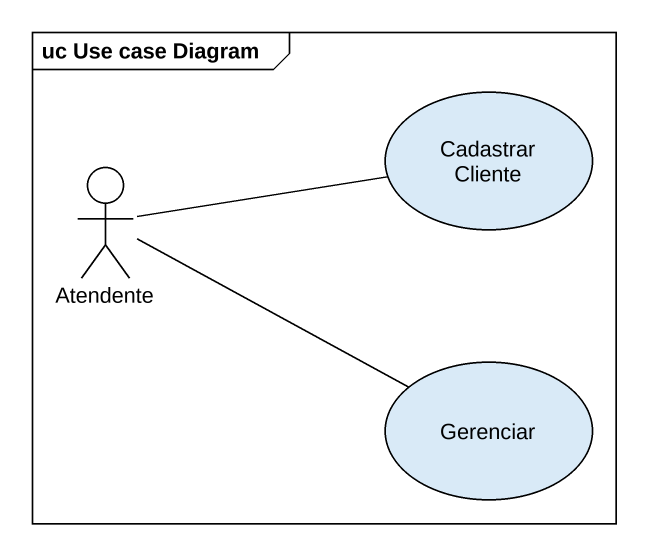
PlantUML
@startuml
mainframe uc Use case Diagram
usecase "Cadastrar Cliente" as Cadastrar_Cliente
actor Atendente
usecase Gerenciar
Atendente -right- Cadastrar_Cliente
Atendente -right- Gerenciar
@enduml
